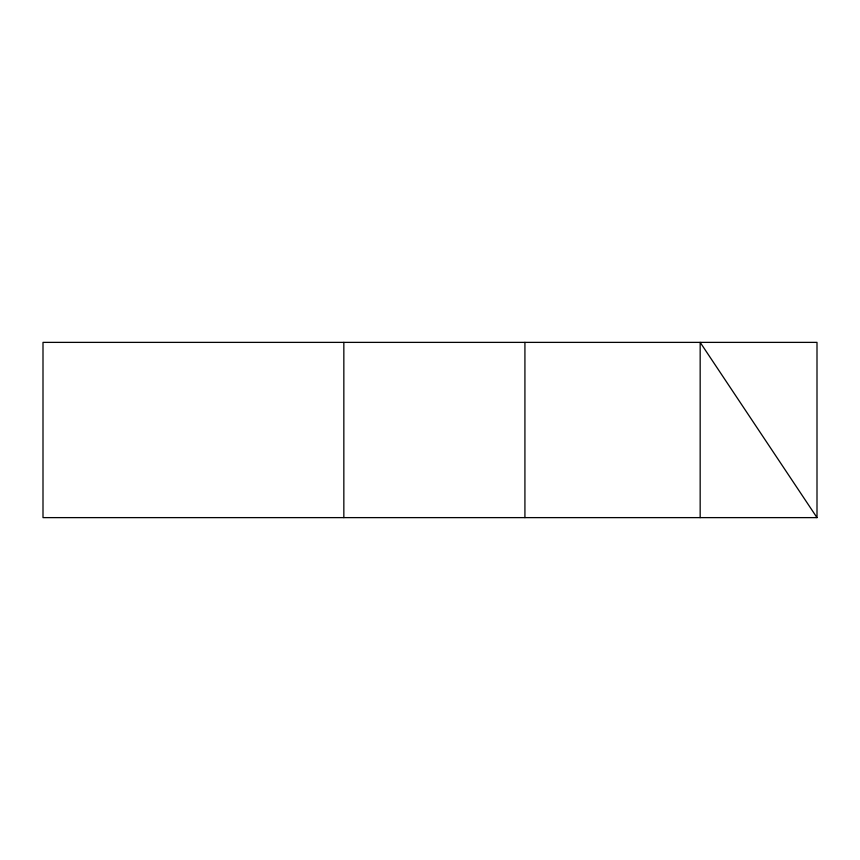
<?xml version="1.0" encoding="UTF-8"?>
<svg xmlns="http://www.w3.org/2000/svg" width="860" height="860" viewBox="0 0 860 860"><rect width="100%" height="100%" fill="white"/><g stroke="black" fill="none" stroke-linecap="round" stroke-linejoin="round"><path stroke-width="1.29" d="M817 517.623L43 517.623L43 342.377L817 342.377L817 517.623L700.169 342.377L700.169 517.623M524.923 342.377L524.923 517.623M343.839 342.377L343.839 517.623"/></g></svg>
